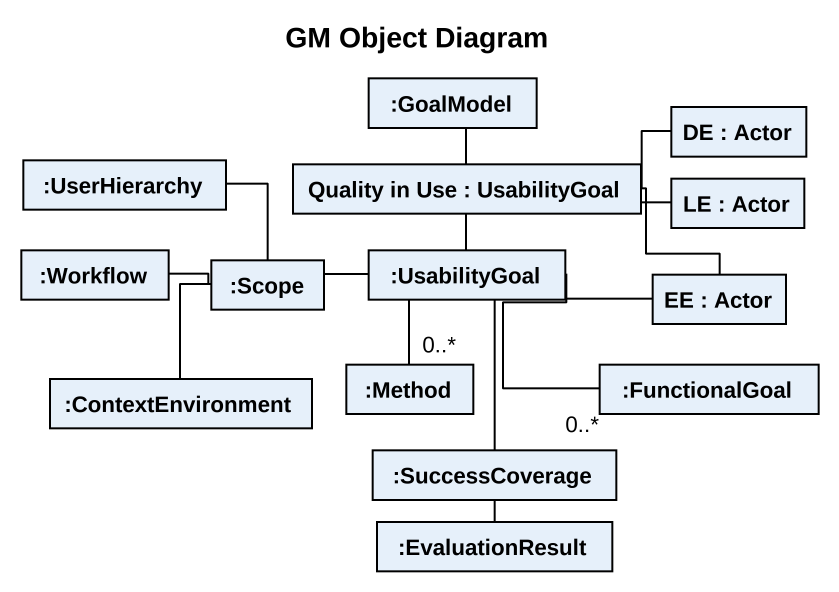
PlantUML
@startuml
title GM Object Diagram
rectangle ":GoalModel" as GoalModel
rectangle ":UserHierarchy" as UserHierarchy
rectangle "Quality in Use : UsabilityGoal" as Quality_in_Use
rectangle "DE : Actor" as DE
rectangle ":Workflow" as Workflow
rectangle ":Scope" as Scope
rectangle ":UsabilityGoal" as UsabilityGoal
rectangle "LE : Actor" as LE
rectangle "EE : Actor" as EE
rectangle ":ContextEnvironment" as ContextEnvironment
rectangle ":Method" as Method
rectangle ":SuccessCoverage" as SuccessCoverage
rectangle ":FunctionalGoal" as FunctionalGoal
rectangle ":EvaluationResult" as EvaluationResult
GoalModel -- Quality_in_Use
Quality_in_Use -right- DE
Quality_in_Use -- UsabilityGoal
Quality_in_Use -right- LE
Quality_in_Use -right- EE
Scope -up- UserHierarchy
Scope -left- Workflow
Scope -right- UsabilityGoal
Scope -- ContextEnvironment
UsabilityGoal -right- EE
UsabilityGoal -- "0..*" Method
UsabilityGoal -- SuccessCoverage
UsabilityGoal -right- "0..*" FunctionalGoal
SuccessCoverage -- EvaluationResult
@enduml
